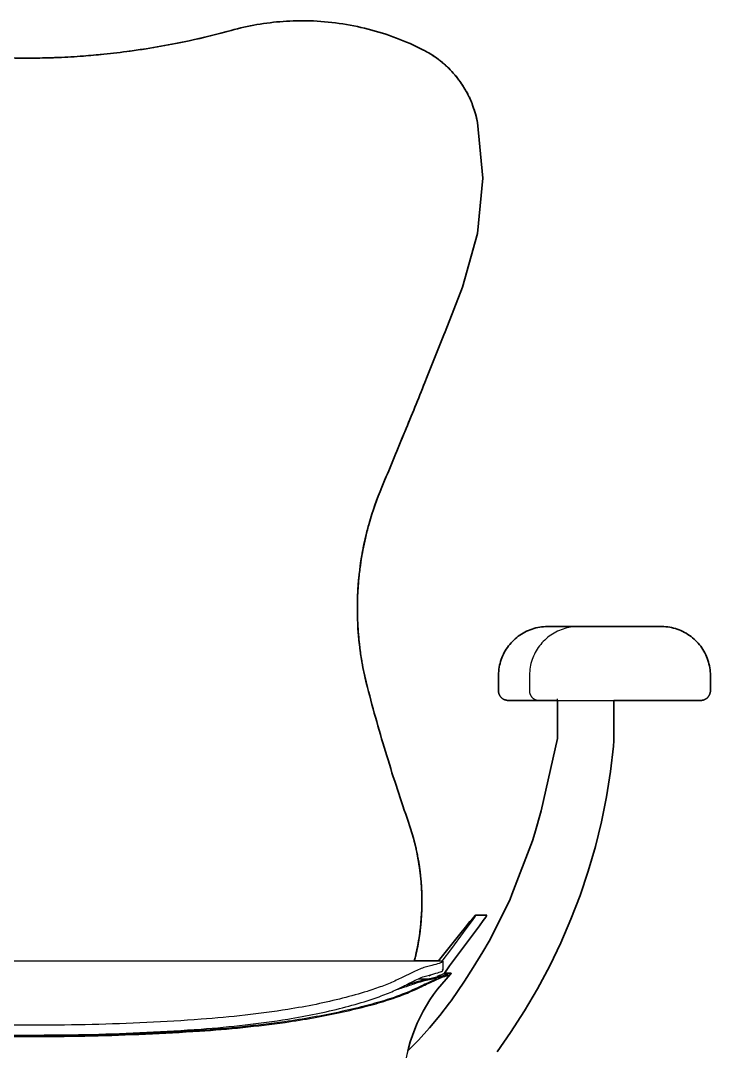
# Model space of a CAD drawing. Header units: millimetres. Extents: x 0 to 2114, y 0 to 2343.
# Drawn here: x 474 to 871, y 1750 to 2343 of the extents above; entities that cross this region are included whole.
import ezdxf

# ---------------------------------------------------------------- set-up
doc = ezdxf.new("R2010")
doc.units = ezdxf.units.MM
doc.layers.add('Blocks', color=7, linetype='Continuous')
doc.layers.add('Blocks$Inner', color=7, linetype='Continuous', lineweight=25, true_color=0x007f00)
doc.layers.add('Blocks$Outline', color=7, linetype='Continuous', lineweight=35, true_color=0xff3f3f)

# ---------------------------------------------------------------- blocks, each defined once
blk = doc.blocks.new('Mirra 2 Office Chair Front')
at = {"layer": 'Blocks$Inner'}
for p, q in [((718.37, 860.48), (717.69, 858.75)), ((708.18, 834.85), (706.79, 831.41)), ((225.57, 498.83), (716.68, 498.83)), ((717.18, 498.5), (717.18, 493.39)), ((703.07, 488.46), (711.24, 488.46)), ((719.72, 491.76), (721.51, 491.76)), ((483.82, 455.68), (458.42, 455.68)), ((458.42, 455.26), (483.82, 455.26))]:
    blk.add_line(p, q, dxfattribs=at)
for points in [[(477.47, 1017.93), (471.12, 1017.93), (464.77, 1017.93)], [(736.25, 984.74), (737.12, 980.86), (735.92, 985.99), (734.26, 991)], [(735.13, 988.55), (736.25, 984.74), (736.72, 982.81), (737.12, 980.86), (740.09, 948.94), (737.14, 917.01), (728.39, 886.17), (718.37, 860.48), (708.18, 834.85)], [(842.81, 691.03), (842.38, 691.03), (841.34, 691.03), (839.68, 691.03), (837.42, 691.03), (834.55, 691.03), (831.07, 691.03), (826.99, 691.03), (826.93, 691.03), (826.72, 691.03), (826.49, 691.03), (826.24, 691.03), (825.96, 691.03), (825.66, 691.03), (825.33, 691.03), (824.99, 691.03), (824.62, 691.03), (824.23, 691.03), (823.82, 691.03), (823.39, 691.03), (822.94, 691.03), (822.47, 691.03), (821.99, 691.03), (821.48, 691.03), (820.97, 691.03), (820.43, 691.03), (819.88, 691.03), (819.32, 691.03), (818.75, 691.03), (818.16, 691.03), (817.56, 691.03), (816.96, 691.03), (816.34, 691.03), (815.72, 691.03), (815.09, 691.03), (814.45, 691.03), (813.81, 691.03), (813.16, 691.03), (812.51, 691.03), (811.86, 691.03), (811.21, 691.03), (810.56, 691.03), (809.91, 691.03), (809.27, 691.03), (808.62, 691.03), (807.98, 691.03), (807.35, 691.03), (806.72, 691.03), (806.1, 691.03), (805.49, 691.03), (804.89, 691.03), (804.3, 691.03), (803.72, 691.03), (803.15, 691.03), (802.6, 691.03), (802.06, 691.03), (801.53, 691.03), (801.02, 691.03), (800.53, 691.03), (800.05, 691.03), (799.59, 691.03), (799.16, 691.03), (798.74, 691.03), (798.34, 691.03), (797.96, 691.03), (797.6, 691.03), (797.27, 691.03), (796.96, 691.03), (796.67, 691.03), (796.4, 691.03), (796.16, 691.03), (795.94, 691.03), (795.75, 691.03), (795.58, 691.03), (795.44, 691.03), (795.32, 691.03), (795.23, 691.03), (795.18, 691.03), (795.14, 691.03), (795.12, 691.03), (781.91, 691.03), (781.42, 691.03), (780.95, 691.03), (780.51, 691.03), (780.1, 691.03), (779.71, 691.03), (779.35, 691.03), (779.01, 691.03), (778.71, 691.03), (778.43, 691.03), (778.19, 691.03), (777.97, 691.03), (777.79, 691.03), (777.63, 691.03), (777.51, 691.03), (777.41, 691.03), (777.35, 691.03), (777.32, 691.03), (776.19, 691.01), (775.07, 690.94), (773.94, 690.83), (772.83, 690.67), (771.72, 690.47), (770.62, 690.22), (769.53, 689.93), (768.45, 689.6), (767.39, 689.22), (766.34, 688.8), (765.32, 688.34), (764.31, 687.84), (763.32, 687.3), (762.35, 686.72), (761.41, 686.11), (760.49, 685.45), (759.6, 684.76), (758.74, 684.04), (757.9, 683.28), (757.1, 682.48), (756.33, 681.66), (755.6, 680.8), (754.9, 679.92), (754.23, 679.01), (753.61, 678.08), (753.02, 677.12), (752.47, 676.13), (751.95, 675.13), (751.48, 674.1), (751.05, 673.06), (750.67, 672), (750.32, 670.93), (750.02, 669.84), (749.76, 668.75), (749.55, 667.64), (749.38, 666.53), (749.26, 665.41), (749.18, 664.28), (749.14, 663.16), (749.14, 662.85), (749.14, 654.09), (749.14, 653.87), (749.16, 653.65), (749.18, 653.43), (749.21, 653.21), (749.25, 652.99), (749.3, 652.78), (749.35, 652.56), (749.42, 652.35), (749.49, 652.14), (749.57, 651.94), (749.66, 651.74), (749.76, 651.54), (749.87, 651.35), (749.98, 651.16), (750.1, 650.97), (750.23, 650.8), (750.37, 650.62), (750.51, 650.45), (750.66, 650.29), (750.81, 650.13), (750.97, 649.98), (751.14, 649.84), (751.31, 649.7), (751.49, 649.57), (751.67, 649.45), (751.86, 649.33), (752.05, 649.23), (752.25, 649.13), (752.45, 649.03), (752.65, 648.95), (752.86, 648.87), (753.07, 648.81), (753.28, 648.75), (753.5, 648.7), (753.71, 648.66), (753.93, 648.62), (754.15, 648.6), (754.37, 648.58), (754.59, 648.58), (754.65, 648.58), (754.73, 648.58), (755.03, 648.58), (755.48, 648.58), (756.09, 648.58), (756.84, 648.58), (757.74, 648.58), (758.79, 648.58)], [(795.12, 691.03), (793.99, 691.01), (792.87, 690.94), (791.74, 690.83), (790.63, 690.67), (789.52, 690.47), (788.42, 690.22), (787.33, 689.93), (786.25, 689.6), (785.19, 689.22), (784.14, 688.8), (783.11, 688.34), (782.11, 687.84), (781.12, 687.3), (780.15, 686.72), (779.21, 686.11), (778.29, 685.45), (777.4, 684.76), (776.54, 684.04), (775.7, 683.28), (774.9, 682.48), (774.13, 681.66), (773.4, 680.8), (772.7, 679.92), (772.03, 679.01), (771.41, 678.08), (770.82, 677.12), (770.27, 676.13), (769.75, 675.13), (769.28, 674.1), (768.85, 673.06), (768.47, 672), (768.12, 670.93), (767.82, 669.84), (767.56, 668.75), (767.35, 667.64), (767.18, 666.53), (767.06, 665.41), (766.98, 664.28), (766.94, 663.16), (766.94, 662.85), (766.94, 654.09), (766.94, 653.87), (766.96, 653.65), (766.98, 653.43), (767.01, 653.21), (767.05, 652.99), (767.1, 652.78), (767.15, 652.56), (767.22, 652.35), (767.29, 652.14), (767.37, 651.94), (767.46, 651.74), (767.56, 651.54), (767.67, 651.35), (767.78, 651.16), (767.9, 650.97), (768.03, 650.8), (768.16, 650.62), (768.31, 650.45), (768.46, 650.29), (768.61, 650.13), (768.77, 649.98), (768.94, 649.84), (769.11, 649.7), (769.29, 649.57), (769.47, 649.45), (769.66, 649.33), (769.85, 649.23), (770.05, 649.13), (770.25, 649.03), (770.45, 648.95), (770.66, 648.87), (770.87, 648.81), (771.08, 648.75), (771.3, 648.7), (771.51, 648.66), (771.73, 648.62), (771.95, 648.6), (772.17, 648.58), (772.39, 648.58), (772.45, 648.58), (772.51, 648.58), (772.62, 648.58), (772.8, 648.58), (773.04, 648.58), (773.34, 648.58), (773.7, 648.58), (774.12, 648.58), (774.6, 648.58), (775.14, 648.58), (775.74, 648.58), (776.4, 648.58), (777.11, 648.58), (777.87, 648.58), (778.69, 648.58), (779.56, 648.58), (780.49, 648.58), (781.46, 648.58), (782.48, 648.58), (783.55, 648.58), (784.66, 648.58), (785.81, 648.58), (787, 648.58), (788.24, 648.58), (789.51, 648.58), (790.81, 648.58), (792.15, 648.58), (793.52, 648.58), (794.92, 648.58), (796.34, 648.58), (797.79, 648.58), (799.26, 648.58), (800.75, 648.58), (802.26, 648.58), (803.78, 648.58), (805.31, 648.58), (806.85, 648.58), (808.4, 648.58), (809.96, 648.58), (811.52, 648.58), (813.07, 648.58), (814.63, 648.58), (816.18, 648.58), (817.72, 648.58), (819.25, 648.58), (820.77, 648.58), (822.27, 648.58), (823.76, 648.58), (825.23, 648.58), (826.67, 648.58), (828.09, 648.58), (829.48, 648.58), (830.85, 648.58), (832.18, 648.58), (833.48, 648.58), (834.75, 648.58), (835.97, 648.58), (837.16, 648.58), (838.31, 648.58), (839.41, 648.58), (840.47, 648.58), (841.48, 648.58), (842.45, 648.58), (843.36, 648.58), (844.22, 648.58), (845.03, 648.58), (845.79, 648.58), (846.49, 648.58), (847.14, 648.58), (847.73, 648.58), (848.26, 648.58), (848.73, 648.58), (849.59, 648.58), (853.78, 648.58), (857.35, 648.58), (860.27, 648.58), (862.55, 648.58), (864.18, 648.58), (865.15, 648.58), (865.48, 648.58)], [(839.26, 691.03), (840.04, 691.03), (841.58, 691.03), (842.51, 691.03), (842.81, 691.03), (843.12, 691.03), (844.24, 690.99), (845.37, 690.91), (846.49, 690.79), (847.6, 690.62), (848.71, 690.41), (849.81, 690.15), (850.89, 689.85), (851.97, 689.5), (853.02, 689.11), (854.07, 688.68), (855.09, 688.21), (856.1, 687.7), (857.08, 687.15), (858.04, 686.56), (858.97, 685.93), (859.88, 685.27), (860.77, 684.57), (861.62, 683.83), (862.45, 683.06), (863.24, 682.26), (864, 681.43), (864.72, 680.57), (865.42, 679.68), (866.07, 678.76), (866.69, 677.82), (867.27, 676.85), (867.81, 675.86), (868.31, 674.85), (868.77, 673.82), (869.19, 672.78), (869.56, 671.71), (869.89, 670.64), (870.18, 669.55), (870.43, 668.45), (870.63, 667.34), (870.79, 666.22), (870.9, 665.1), (870.97, 663.98), (870.99, 662.85), (870.99, 654.09), (870.99, 654.03), (870.99, 653.81), (870.97, 653.59), (870.95, 653.37), (870.91, 653.15), (870.87, 652.93), (870.82, 652.72), (870.76, 652.51), (870.69, 652.3), (870.62, 652.09), (870.53, 651.89), (870.44, 651.69), (870.34, 651.49), (870.23, 651.3), (870.12, 651.11), (870, 650.93), (869.87, 650.75), (869.73, 650.57), (869.58, 650.41), (869.43, 650.25), (869.28, 650.09), (869.11, 649.94), (868.95, 649.8), (868.77, 649.67), (868.59, 649.54), (868.41, 649.42), (868.22, 649.3), (868.03, 649.2), (867.83, 649.1), (867.63, 649.01), (867.42, 648.93), (867.21, 648.85), (867, 648.79), (866.79, 648.73), (866.58, 648.68), (866.36, 648.65), (866.14, 648.61), (865.92, 648.59), (865.7, 648.58), (865.48, 648.58), (865.43, 648.58), (864.84, 648.58), (863.61, 648.58), (861.72, 648.58)], [(815.48, 648.58), (815.48, 626.64), (815.44, 624.69), (815.32, 622.75), (815.27, 622.22), (813.58, 607.66), (811.27, 593.17), (808.37, 578.78), (804.86, 564.51), (800.77, 550.39), (796.08, 536.44), (790.82, 522.68), (784.98, 509.13), (778.58, 495.82), (771.63, 482.76), (764.14, 469.98), (756.13, 457.49), (748.45, 446.5)], [(696.97, 446.99), (703.11, 453.25), (709.37, 460.18), (715.34, 467.35), (721.01, 474.73), (721.84, 475.87), (729.6, 487.03), (734.64, 494.94), (740.05, 503.93), (743.69, 510.19), (749.99, 522.15), (755.79, 534.35), (756.89, 536.92), (768.61, 567.73), (770.07, 572.13), (773.76, 585.05), (783.01, 626.64), (783.01, 649.53)], [(754.66, 648.58), (754.68, 648.58), (754.79, 648.58), (754.95, 648.58), (755.19, 648.58), (755.49, 648.58), (755.86, 648.58), (756.3, 648.58), (756.8, 648.58), (757.36, 648.58), (757.99, 648.58), (758.67, 648.58), (759.42, 648.58), (760.23, 648.58), (761.1, 648.58), (772.39, 648.58)], [(717.64, 491.09), (721.03, 495.86), (727.23, 504.31), (735.28, 515.07), (738.14, 518.9), (740.34, 521.9), (741.77, 523.93), (742.38, 524.99), (735.95, 524.99), (734.61, 523.58), (732.73, 521.34), (730.13, 518.15), (726.93, 514.16), (714.51, 498.56)], [(735.95, 524.91), (735.34, 523.93), (733.91, 521.9), (731.71, 518.9), (728.85, 515.07), (722.03, 505.97), (716.55, 498.55)], [(721.76, 491.26), (721.59, 491.08), (718.97, 488.32), (716.47, 485.46), (714.08, 482.5), (711.82, 479.45), (709.68, 476.31), (707.66, 473.09), (705.78, 469.79), (704.03, 466.41), (702.42, 462.97), (700.94, 459.47), (699.61, 455.91), (698.42, 452.3), (697.37, 448.65), (696.47, 444.96), (695.72, 441.23), (695.54, 440.3), (695.29, 439.25), (695, 438.21), (694.66, 437.18), (694.29, 436.17), (693.87, 435.17)], [(483.82, 461.74), (471.12, 461.74), (458.42, 461.74)], [(458.42, 456.13), (471.12, 456.13), (483.82, 456.13)]]:
    blk.add_lwpolyline(points, dxfattribs=at)
for points in [[(640.54, 1039.39), (635.48, 1039.54), (625.34, 1039.32), (610.15, 1037.49), (600.25, 1035.27), (595.37, 1033.92)], [(705.95, 1022.61), (700.89, 1025.2), (690.5, 1029.82), (674.24, 1034.96), (657.53, 1038.27), (646.21, 1039.23), (640.54, 1039.39)], [(595.37, 1033.92), (586.83, 1031.56), (569.58, 1027.35), (543.29, 1022.58), (516.77, 1019.41), (499.01, 1018.36), (490.13, 1018.11)], [(571.21, 1027.97), (568.61, 1027.4), (565.99, 1026.86), (563.37, 1026.34)], [(522.08, 1020.18), (518.18, 1019.79), (514.28, 1019.44), (510.37, 1019.15)], [(546.59, 1023.36), (543.51, 1022.87), (540.41, 1022.42), (537.32, 1021.99)], [(708.18, 1021.41), (707.81, 1021.62), (707.07, 1022.03), (706.33, 1022.42), (705.95, 1022.61)], [(496.11, 1018.32), (489.9, 1018.06), (483.69, 1017.93), (477.47, 1017.93)], [(490.13, 1018.11), (488.02, 1018.05), (483.81, 1017.96), (479.59, 1017.93), (477.47, 1017.93)], [(714.41, 1017.34), (715.04, 1016.86), (715.67, 1016.37), (716.29, 1015.87)], [(716.29, 1015.87), (715.69, 1016.36), (715.07, 1016.84), (714.45, 1017.31)], [(718.69, 1013.81), (718.2, 1014.25), (717.7, 1014.69), (717.2, 1015.11)], [(725.86, 1006.04), (725.36, 1006.69), (724.84, 1007.34), (724.3, 1007.98)], [(724.3, 1007.98), (724.83, 1007.35), (725.34, 1006.72), (725.83, 1006.07)], [(727.26, 1004.14), (726.73, 1004.89), (726.18, 1005.63), (725.61, 1006.36)], [(730.63, 998.79), (731.15, 997.85), (731.65, 996.9), (732.12, 995.94)], [(730.64, 998.77), (731.17, 997.83), (731.67, 996.87), (732.14, 995.9)], [(695.28, 803.11), (695.05, 802.53), (694.81, 801.96), (694.58, 801.38)], [(668.75, 684.58), (668.06, 691.97), (667.59, 706.72), (669.6, 728.84), (674.32, 750.54), (679.18, 764.44), (682.05, 771.26)], [(682.05, 771.26), (679.08, 764.19), (676.58, 756.99), (674.53, 749.63)], [(674.59, 749.83), (672.61, 742.73), (671.06, 735.49), (669.96, 728.18)], [(669.82, 727.2), (670.53, 732.13), (671.45, 737.03), (672.56, 741.87)], [(667.99, 704.33), (668.06, 708.71), (668.29, 713.08), (668.68, 717.44)], [(668.85, 719.28), (668.41, 714.8), (668.13, 710.31), (668.02, 705.82)], [(668.04, 696.24), (668.17, 691.86), (668.45, 687.48), (668.9, 683.1)], [(669.19, 680.43), (668.68, 684.83), (668.33, 689.22), (668.14, 693.61)], [(673.76, 656.07), (672.53, 660.83), (670.46, 670.36), (669.2, 679.85), (668.75, 684.58)], [(670.89, 669.09), (670.69, 670.16), (670.51, 671.24), (670.33, 672.31)], [(697.38, 578.46), (695.2, 584.68), (690.94, 597.27), (684.8, 616.7), (679.02, 636.39), (675.47, 649.5), (673.76, 656.07)], [(704.65, 544.06), (704.19, 549.73), (702.56, 561.2), (699.38, 572.73), (697.38, 578.46)], [(697.38, 578.46), (699.19, 573.27), (700.66, 568.05), (701.82, 562.84)], [(703.72, 552.39), (703.45, 554.32), (703.13, 556.26), (702.77, 558.2)], [(703.08, 556.48), (703.61, 553.41), (704.03, 550.35), (704.35, 547.31)], [(704.08, 549.7), (703.97, 550.6), (703.85, 551.5), (703.72, 552.39)], [(704.35, 547.31), (704.41, 546.71), (704.47, 546.11), (704.52, 545.51)], [(701.67, 502.43), (703.23, 509.37), (705.28, 523.27), (705.21, 537.13), (704.65, 544.06)], [(702.91, 508.5), (703.19, 510.1), (703.45, 511.69), (703.68, 513.29)], [(701.67, 502.43), (701.9, 503.43), (702.33, 505.45), (702.72, 507.48), (702.91, 508.5)], [(700.68, 498.5), (700.81, 499), (700.95, 499.49), (701.07, 499.98)], [(701.07, 499.98), (701.18, 500.39), (701.38, 501.2), (701.58, 502.02), (701.67, 502.43)], [(717.16, 498.57), (717.24, 498.38), (716.65, 497.88), (713.49, 496.79), (709.9, 495.84), (707.73, 495.32)], [(716.68, 498.83), (716.86, 498.83), (716.99, 498.78), (717.08, 498.69)], [(701.24, 492.81), (699.74, 492.08), (696.27, 490.37), (691.87, 488.29), (689.43, 487.18)], [(707.73, 495.32), (706.78, 495.09), (704.74, 494.44), (702.45, 493.41), (701.24, 492.81)], [(707.83, 490.22), (709.97, 490.75), (713.53, 491.69), (716.66, 492.78), (717.24, 493.27), (717.16, 493.46)], [(717.08, 493.58), (716.99, 493.68), (716.86, 493.72), (716.68, 493.72)], [(689.43, 487.18), (687.14, 486.13), (682.19, 484.09), (676.53, 482.16), (673.51, 481.24)], [(690.56, 482.34), (692.74, 483.37), (696.7, 485.31), (699.86, 486.92), (701.24, 487.62)], [(707.65, 488.08), (706.5, 487.87), (703.94, 487.25), (700.88, 486.28), (699.22, 485.72)], [(700.7, 485.62), (702.42, 486.21), (705.6, 487.22), (708.23, 487.86), (709.41, 488.08)], [(701.24, 487.62), (702.47, 488.25), (704.8, 489.32), (706.86, 489.99), (707.83, 490.22)], [(702.41, 482.74), (705.48, 484.22), (710.84, 486.79), (716.68, 489.36), (718.9, 490.1), (719.62, 490.21)], [(720.04, 491.33), (719.9, 491.11), (718.8, 490.57), (714.61, 489.47), (710.24, 488.57), (707.65, 488.08)], [(710.44, 490.9), (710.04, 490.57), (709.61, 490.25), (709.14, 489.92)], [(709.41, 488.08), (712, 488.57), (716.37, 489.47), (720.56, 490.57), (721.68, 491.11), (721.82, 491.33)], [(720.12, 491.57), (720.12, 491.53), (720.11, 491.46), (720.07, 491.38), (720.04, 491.33)], [(721.9, 491.57), (721.9, 491.76), (721.6, 491.81), (720.99, 491.71)], [(721.82, 491.33), (721.85, 491.38), (721.89, 491.46), (721.9, 491.53), (721.9, 491.57)], [(673.51, 481.24), (669.03, 479.86), (659.68, 477.23), (644.36, 473.67), (633.5, 471.7), (627.89, 470.83)], [(701.51, 482.81), (699.32, 481.77), (694.2, 479.56), (684.11, 476.04), (676.14, 473.78), (671.82, 472.7)], [(672.41, 472.47), (676.78, 473.57), (684.83, 475.87), (695.02, 479.44), (700.2, 481.68), (702.41, 482.74)], [(673.51, 475.81), (676.78, 476.83), (682.89, 478.94), (688.15, 481.19), (690.56, 482.34)], [(699.22, 485.72), (697.6, 485.18), (695.82, 484.57), (693.89, 483.93)], [(627.89, 465.3), (633.5, 466.19), (644.37, 468.17), (659.68, 471.76), (669.03, 474.42), (673.51, 475.81)], [(627.89, 470.83), (619.84, 469.57), (603.49, 467.35), (586.62, 465.77), (578.06, 465.15)], [(671.82, 472.7), (667.23, 471.55), (657.72, 469.31), (642.37, 466.24), (631.61, 464.53), (626.08, 463.77)], [(626.39, 463.42), (631.95, 464.2), (642.78, 465.93), (658.22, 469.03), (667.79, 471.3), (672.41, 472.47)], [(578.06, 465.15), (567.69, 464.41), (546.87, 463.15), (515.39, 462), (494.36, 461.74), (483.82, 461.74)], [(626.08, 463.77), (618.1, 462.67), (601.95, 460.71), (585.39, 459.3), (577.01, 458.76)], [(577.15, 458.36), (585.56, 458.91), (602.17, 460.33), (618.38, 462.32), (626.39, 463.42)], [(578.06, 459.57), (586.62, 460.19), (603.49, 461.79), (619.84, 464.03), (627.89, 465.3)], [(483.82, 456.13), (494.36, 456.13), (515.39, 456.39), (546.87, 457.55), (567.69, 458.82), (578.06, 459.57)], [(577.01, 458.76), (566.73, 458.09), (546.12, 456.96), (515.01, 455.91), (494.23, 455.68), (483.82, 455.68)], [(483.82, 455.26), (494.24, 455.26), (515.05, 455.5), (546.21, 456.55), (566.85, 457.69), (577.15, 458.36)]]:
    blk.add_open_spline(points, degree=3, dxfattribs=at)
for points, knots in [([(734.26, 991), (733.06, 994.16), (730.84, 998.76), (727.15, 1004.43), (724.01, 1008.43), (720.53, 1012.17), (715.46, 1016.75), (711.19, 1019.7), (708.18, 1021.41)], [4, 4, 4, 4, 4.25, 4.375, 4.5, 4.625, 4.75, 5, 5, 5, 5]), ([(733, 994.05), (732.69, 994.75), (732.16, 995.88), (731.6, 996.98), (731.38, 997.41)], [-0.79724337, -0.79724337, -0.79724337, -0.79724337, -0.75, -0.72038018, -0.72038018, -0.72038018, -0.72038018]), ([(708.18, 834.85), (703.94, 824.28), (695.34, 803.12), (686.51, 781.89), (682.05, 771.26)], [8, 8, 8, 8, 8.49999, 9, 9, 9, 9]), ([(701.57, 563.94), (701.46, 564.42), (700.32, 569.25), (698.9, 574.1), (697.38, 578.46)], [-0.5555566, -0.5555566, -0.5555566, -0.5555566, -0.5, 0, 0, 0, 0]), ([(705.07, 535.3), (705.06, 536.16), (705, 538.33), (704.9, 540.5), (704.81, 541.82)], [0.6079956, 0.6079956, 0.6079956, 0.6079956, 0.6666667, 0.7568354, 0.7568354, 0.7568354, 0.7568354]), ([(704.85, 541.16), (705.02, 538.34), (705.16, 533.39), (705.04, 528.41), (704.93, 526.27)], [0.1406459, 0.1406459, 0.1406459, 0.1406459, 0.3333333, 0.4791066, 0.4791066, 0.4791066, 0.4791066]), ([(704.54, 520.61), (704.62, 521.47), (704.81, 523.93), (704.95, 526.39), (705, 527.99)], [0.2745666, 0.2745666, 0.2745666, 0.2745666, 0.3333333, 0.4419498, 0.4419498, 0.4419498, 0.4419498]), ([(704.6, 521.3), (704.51, 520.19), (703.92, 514.18), (702.93, 508.19), (701.86, 503.3)], [0.5916411, 0.5916411, 0.5916411, 0.5916411, 0.6666667, 1, 1, 1, 1]), ([(713.4, 488.34), (712.26, 487.85), (708.89, 486.34), (704.56, 484.28), (701.51, 482.81)], [-0.540967, -0.540967, -0.540967, -0.540967, -0.3333333, 0, 0, 0, 0]), ([(713.65, 489.91), (714.75, 490.33), (717.07, 491.18), (718.61, 491.6), (719.72, 491.76)], [-0.9022689, -0.9022689, -0.9022689, -0.9022689, -0.6666667, -0.3333333, -0.3333333, -0.3333333, -0.3333333]), ([(689.77, 481.95), (690.93, 482.33), (694.96, 483.66), (698.45, 484.86), (700.7, 485.62)], [-0.694228, -0.694228, -0.694228, -0.694228, -0.5, 0, 0, 0, 0])]:
    blk.add_open_spline(points, degree=3, knots=knots, dxfattribs=at)
for points, weights, knots in [([(717.08, 498.69), (717.13, 498.63), (717.16, 498.57), (717.16, 498.57), (717.16, 498.57)], [0.996472256658, 0.998225375979, 1, 0.999963886259, 0.999927781423], [2086.135219634, 2086.135219634, 2086.135219634, 2086.144737003, 2086.144737003, 2086.144930682, 2086.144930682, 2086.144930682]), ([(717.16, 493.46), (717.16, 493.46), (717.16, 493.46), (717.13, 493.53), (717.08, 493.58)], [0.999902204847, 0.999951094257, 1, 0.99820164243, 0.996425368608], [40.409906932, 40.409906932, 40.409906932, 40.410169215, 40.410169215, 40.419813868, 40.419813868, 40.419813868])]:
    blk.add_rational_spline(points, weights, degree=2, knots=knots, dxfattribs=at)
at = {"layer": 'Blocks$Outline'}
for points in [[(471.12, 1017.93), (477.47, 1017.93)], [(734.26, 991), (735.92, 985.99)], [(735.92, 985.99), (736.04, 985.48)], [(736.04, 985.48), (736.25, 984.74)], [(736.25, 984.74), (736.72, 982.81)], [(736.72, 982.81), (737.12, 980.86)], [(737.12, 980.86), (740.09, 948.94)], [(740.09, 948.94), (737.14, 917.01)], [(737.14, 917.01), (728.39, 886.17)], [(728.39, 886.17), (718.37, 860.48)], [(718.37, 860.48), (717.69, 858.75)], [(717.69, 858.75), (708.18, 834.85)], [(708.18, 834.85), (706.8, 831.41)], [(763.32, 687.3), (764.31, 687.84)], [(764.31, 687.84), (765.32, 688.34)], [(765.32, 688.34), (766.34, 688.8)], [(766.34, 688.8), (767.39, 689.22)], [(767.39, 689.22), (768.45, 689.6)], [(768.45, 689.6), (769.53, 689.93)], [(769.53, 689.93), (770.62, 690.22)], [(770.62, 690.22), (771.72, 690.47)], [(771.72, 690.47), (772.83, 690.67)], [(772.83, 690.67), (773.94, 690.83)], [(773.94, 690.83), (775.07, 690.94)], [(775.07, 690.94), (776.19, 691.01)], [(776.19, 691.01), (777.32, 691.03)], [(777.32, 691.03), (777.35, 691.03)], [(777.35, 691.03), (777.41, 691.03)], [(777.41, 691.03), (777.51, 691.03)], [(777.51, 691.03), (777.63, 691.03)], [(777.63, 691.03), (777.79, 691.03)], [(777.79, 691.03), (777.97, 691.03)], [(777.97, 691.03), (778.19, 691.03)], [(778.19, 691.03), (778.43, 691.03)], [(778.43, 691.03), (778.71, 691.03)], [(778.71, 691.03), (779.01, 691.03)], [(779.01, 691.03), (779.35, 691.03)], [(779.35, 691.03), (779.71, 691.03)], [(779.71, 691.03), (780.1, 691.03)], [(780.1, 691.03), (780.51, 691.03)], [(780.51, 691.03), (780.95, 691.03)], [(780.95, 691.03), (781.42, 691.03)], [(781.42, 691.03), (781.91, 691.03)], [(781.91, 691.03), (795.12, 691.03)], [(795.12, 691.03), (795.14, 691.03)], [(795.14, 691.03), (795.18, 691.03)], [(795.18, 691.03), (795.23, 691.03)], [(795.23, 691.03), (795.32, 691.03)], [(795.32, 691.03), (795.44, 691.03)], [(795.44, 691.03), (795.58, 691.03)], [(795.58, 691.03), (795.75, 691.03)], [(795.75, 691.03), (795.94, 691.03)], [(795.94, 691.03), (796.16, 691.03)], [(796.16, 691.03), (796.4, 691.03)], [(796.4, 691.03), (796.67, 691.03)], [(796.67, 691.03), (796.96, 691.03)], [(796.96, 691.03), (797.27, 691.03)], [(797.27, 691.03), (797.6, 691.03)], [(797.6, 691.03), (797.96, 691.03)], [(797.96, 691.03), (798.34, 691.03)], [(798.34, 691.03), (798.74, 691.03)], [(798.74, 691.03), (799.16, 691.03)], [(799.16, 691.03), (799.59, 691.03)], [(799.59, 691.03), (800.05, 691.03)], [(800.05, 691.03), (800.53, 691.03)], [(800.53, 691.03), (801.02, 691.03)], [(801.02, 691.03), (801.53, 691.03)], [(801.53, 691.03), (802.06, 691.03)], [(802.06, 691.03), (802.6, 691.03)], [(802.6, 691.03), (803.15, 691.03)], [(803.15, 691.03), (803.72, 691.03)], [(803.72, 691.03), (804.3, 691.03)], [(804.3, 691.03), (804.89, 691.03)], [(804.89, 691.03), (805.49, 691.03)], [(805.49, 691.03), (806.1, 691.03)], [(806.1, 691.03), (806.72, 691.03)], [(806.72, 691.03), (807.35, 691.03)], [(807.35, 691.03), (807.98, 691.03)], [(807.98, 691.03), (808.62, 691.03)], [(808.62, 691.03), (809.27, 691.03)], [(809.27, 691.03), (809.91, 691.03)], [(809.91, 691.03), (810.56, 691.03)], [(810.56, 691.03), (811.21, 691.03)], [(811.21, 691.03), (811.86, 691.03)], [(811.86, 691.03), (812.51, 691.03)], [(812.51, 691.03), (813.16, 691.03)], [(813.16, 691.03), (813.81, 691.03)], [(813.81, 691.03), (814.45, 691.03)], [(814.45, 691.03), (815.09, 691.03)], [(815.09, 691.03), (815.72, 691.03)], [(815.72, 691.03), (816.34, 691.03)], [(816.34, 691.03), (816.96, 691.03)], [(816.96, 691.03), (817.56, 691.03)], [(817.56, 691.03), (818.16, 691.03)], [(818.16, 691.03), (818.75, 691.03)], [(818.75, 691.03), (819.32, 691.03)], [(819.32, 691.03), (819.88, 691.03)], [(819.88, 691.03), (820.43, 691.03)], [(820.43, 691.03), (820.97, 691.03)], [(820.97, 691.03), (821.48, 691.03)], [(821.48, 691.03), (821.99, 691.03)], [(821.99, 691.03), (822.47, 691.03)], [(822.47, 691.03), (822.94, 691.03)], [(822.94, 691.03), (823.39, 691.03)], [(823.39, 691.03), (823.82, 691.03)], [(823.82, 691.03), (824.23, 691.03)], [(824.23, 691.03), (824.62, 691.03)], [(824.62, 691.03), (824.99, 691.03)], [(824.99, 691.03), (825.33, 691.03)], [(825.33, 691.03), (825.66, 691.03)], [(825.66, 691.03), (825.96, 691.03)], [(825.96, 691.03), (826.24, 691.03)], [(826.24, 691.03), (826.49, 691.03)], [(826.49, 691.03), (826.72, 691.03)], [(826.72, 691.03), (826.93, 691.03)], [(826.93, 691.03), (826.99, 691.03)], [(826.99, 691.03), (831.07, 691.03)], [(831.07, 691.03), (834.55, 691.03)], [(834.55, 691.03), (837.42, 691.03)], [(837.42, 691.03), (839.26, 691.03)], [(839.26, 691.03), (840.04, 691.03)], [(840.04, 691.03), (841.58, 691.03)], [(841.58, 691.03), (842.51, 691.03)], [(842.51, 691.03), (842.81, 691.03)], [(842.81, 691.03), (843.12, 691.03)], [(843.12, 691.03), (844.24, 690.99)], [(844.24, 690.99), (845.37, 690.91)], [(845.37, 690.91), (846.49, 690.79)], [(846.49, 690.79), (847.6, 690.62)], [(847.6, 690.62), (848.71, 690.41)], [(848.71, 690.41), (849.81, 690.15)], [(849.81, 690.15), (850.89, 689.85)], [(850.89, 689.85), (851.97, 689.5)], [(851.97, 689.5), (853.02, 689.11)], [(853.02, 689.11), (854.07, 688.68)], [(854.07, 688.68), (855.09, 688.21)], [(855.09, 688.21), (856.1, 687.7)], [(856.1, 687.7), (857.08, 687.15)], [(756.33, 681.66), (757.1, 682.48)], [(757.1, 682.48), (757.9, 683.28)], [(757.9, 683.28), (758.74, 684.04)], [(758.74, 684.04), (759.6, 684.76)], [(759.6, 684.76), (760.49, 685.45)], [(760.49, 685.45), (761.41, 686.11)], [(761.41, 686.11), (762.35, 686.72)], [(762.35, 686.72), (763.32, 687.3)], [(857.08, 687.15), (858.04, 686.56)], [(858.04, 686.56), (858.97, 685.93)], [(858.97, 685.93), (859.88, 685.27)], [(859.88, 685.27), (860.77, 684.57)], [(860.77, 684.57), (861.62, 683.83)], [(861.62, 683.83), (862.45, 683.06)], [(862.45, 683.06), (863.24, 682.26)], [(863.24, 682.26), (864, 681.43)], [(751.95, 675.13), (752.47, 676.13)], [(752.47, 676.13), (753.02, 677.12)], [(753.02, 677.12), (753.61, 678.08)], [(753.61, 678.08), (754.23, 679.01)], [(754.23, 679.01), (754.9, 679.92)], [(754.9, 679.92), (755.6, 680.8)], [(755.6, 680.8), (756.33, 681.66)], [(864, 681.43), (864.72, 680.57)], [(864.72, 680.57), (865.42, 679.68)], [(865.42, 679.68), (866.07, 678.76)], [(866.07, 678.76), (866.69, 677.82)], [(866.69, 677.82), (867.27, 676.85)], [(867.27, 676.85), (867.81, 675.86)], [(867.81, 675.86), (868.31, 674.85)], [(750.02, 669.84), (750.32, 670.93)], [(750.32, 670.93), (750.67, 672)], [(750.67, 672), (751.05, 673.06)], [(751.05, 673.06), (751.48, 674.1)], [(751.48, 674.1), (751.95, 675.13)], [(868.31, 674.85), (868.77, 673.82)], [(868.77, 673.82), (869.19, 672.78)], [(869.19, 672.78), (869.56, 671.71)], [(869.56, 671.71), (869.89, 670.64)], [(869.89, 670.64), (870.18, 669.55)], [(749.14, 663.16), (749.18, 664.28)], [(749.18, 664.28), (749.26, 665.41)], [(749.26, 665.41), (749.38, 666.53)], [(749.38, 666.53), (749.55, 667.64)], [(749.55, 667.64), (749.76, 668.75)], [(749.76, 668.75), (750.02, 669.84)], [(870.18, 669.55), (870.43, 668.45)], [(870.43, 668.45), (870.63, 667.34)], [(870.63, 667.34), (870.79, 666.22)], [(870.79, 666.22), (870.9, 665.1)], [(870.9, 665.1), (870.97, 663.98)], [(870.97, 663.98), (870.99, 662.85)], [(749.14, 662.85), (749.14, 663.16)], [(749.14, 654.09), (749.14, 662.85)], [(870.99, 662.85), (870.99, 654.09)], [(749.14, 653.87), (749.14, 654.09)], [(749.16, 653.65), (749.14, 653.87)], [(749.18, 653.43), (749.16, 653.65)], [(749.21, 653.21), (749.18, 653.43)], [(749.25, 652.99), (749.21, 653.21)], [(749.3, 652.78), (749.25, 652.99)], [(749.35, 652.56), (749.3, 652.78)], [(749.42, 652.35), (749.35, 652.56)], [(749.49, 652.14), (749.42, 652.35)], [(749.57, 651.94), (749.49, 652.14)], [(870.69, 652.3), (870.62, 652.09)], [(870.76, 652.51), (870.69, 652.3)], [(870.82, 652.72), (870.76, 652.51)], [(870.87, 652.93), (870.82, 652.72)], [(870.91, 653.15), (870.87, 652.93)], [(870.95, 653.37), (870.91, 653.15)], [(870.97, 653.59), (870.95, 653.37)], [(870.99, 653.81), (870.97, 653.59)], [(870.99, 654.09), (870.99, 654.03)], [(870.99, 654.03), (870.99, 653.81)], [(749.66, 651.74), (749.57, 651.94)], [(749.76, 651.54), (749.66, 651.74)], [(749.87, 651.35), (749.76, 651.54)], [(749.98, 651.16), (749.87, 651.35)], [(750.1, 650.97), (749.98, 651.16)], [(750.23, 650.8), (750.1, 650.97)], [(750.37, 650.62), (750.23, 650.8)], [(750.51, 650.45), (750.37, 650.62)], [(750.66, 650.29), (750.51, 650.45)], [(750.81, 650.13), (750.66, 650.29)], [(750.97, 649.98), (750.81, 650.13)], [(751.14, 649.84), (750.97, 649.98)], [(751.31, 649.7), (751.14, 649.84)], [(751.49, 649.57), (751.31, 649.7)], [(751.67, 649.45), (751.49, 649.57)], [(751.86, 649.33), (751.67, 649.45)], [(752.05, 649.23), (751.86, 649.33)], [(752.25, 649.13), (752.05, 649.23)], [(752.45, 649.03), (752.25, 649.13)], [(752.65, 648.95), (752.45, 649.03)], [(752.86, 648.87), (752.65, 648.95)], [(753.07, 648.81), (752.86, 648.87)], [(753.28, 648.75), (753.07, 648.81)], [(753.5, 648.7), (753.28, 648.75)], [(753.71, 648.66), (753.5, 648.7)], [(753.93, 648.62), (753.71, 648.66)], [(754.15, 648.6), (753.93, 648.62)], [(754.37, 648.58), (754.15, 648.6)], [(754.59, 648.58), (754.37, 648.58)], [(754.65, 648.58), (754.59, 648.58)], [(754.73, 648.58), (754.65, 648.58)], [(755.03, 648.58), (754.73, 648.58)], [(755.48, 648.58), (755.03, 648.58)], [(756.09, 648.58), (755.48, 648.58)], [(756.84, 648.58), (756.09, 648.58)], [(757.74, 648.58), (756.84, 648.58)], [(758.79, 648.58), (757.74, 648.58)], [(759.42, 648.58), (758.79, 648.58)], [(760.23, 648.58), (759.42, 648.58)], [(761.1, 648.58), (760.23, 648.58)], [(772.17, 648.58), (761.1, 648.58)], [(772.39, 648.58), (772.17, 648.58)], [(772.45, 648.58), (772.39, 648.58)], [(772.51, 648.58), (772.45, 648.58)], [(772.62, 648.58), (772.51, 648.58)], [(772.8, 648.58), (772.62, 648.58)], [(773.04, 648.58), (772.8, 648.58)], [(773.34, 648.58), (773.04, 648.58)], [(773.7, 648.58), (773.34, 648.58)], [(774.12, 648.58), (773.7, 648.58)], [(774.6, 648.58), (774.12, 648.58)], [(775.14, 648.58), (774.6, 648.58)], [(775.74, 648.58), (775.14, 648.58)], [(776.4, 648.58), (775.74, 648.58)], [(777.11, 648.58), (776.4, 648.58)], [(777.87, 648.58), (777.11, 648.58)], [(778.69, 648.58), (777.87, 648.58)], [(779.56, 648.58), (778.69, 648.58)], [(780.49, 648.58), (779.56, 648.58)], [(781.46, 648.58), (780.49, 648.58)], [(782.48, 648.58), (781.46, 648.58)], [(783.01, 648.58), (782.48, 648.58)], [(783.01, 626.64), (783.01, 648.58)], [(816.18, 648.58), (815.48, 648.58)], [(815.48, 648.58), (815.48, 626.64)], [(817.72, 648.58), (816.18, 648.58)], [(819.25, 648.58), (817.72, 648.58)], [(820.77, 648.58), (819.25, 648.58)], [(822.27, 648.58), (820.77, 648.58)], [(823.76, 648.58), (822.27, 648.58)], [(825.23, 648.58), (823.76, 648.58)], [(826.67, 648.58), (825.23, 648.58)], [(828.09, 648.58), (826.67, 648.58)], [(829.48, 648.58), (828.09, 648.58)], [(830.85, 648.58), (829.48, 648.58)], [(832.18, 648.58), (830.85, 648.58)], [(833.48, 648.58), (832.18, 648.58)], [(834.75, 648.58), (833.48, 648.58)], [(835.97, 648.58), (834.75, 648.58)], [(837.16, 648.58), (835.97, 648.58)], [(838.31, 648.58), (837.16, 648.58)], [(839.41, 648.58), (838.31, 648.58)], [(840.47, 648.58), (839.41, 648.58)], [(841.48, 648.58), (840.47, 648.58)], [(842.45, 648.58), (841.48, 648.58)], [(843.36, 648.58), (842.45, 648.58)], [(844.22, 648.58), (843.36, 648.58)], [(845.03, 648.58), (844.22, 648.58)], [(845.79, 648.58), (845.03, 648.58)], [(846.49, 648.58), (845.79, 648.58)], [(847.14, 648.58), (846.49, 648.58)], [(847.73, 648.58), (847.14, 648.58)], [(848.26, 648.58), (847.73, 648.58)], [(848.73, 648.58), (848.26, 648.58)], [(849.59, 648.58), (848.73, 648.58)], [(853.78, 648.58), (849.59, 648.58)], [(857.35, 648.58), (853.78, 648.58)], [(860.27, 648.58), (857.35, 648.58)], [(861.72, 648.58), (860.27, 648.58)], [(863.61, 648.58), (861.72, 648.58)], [(864.84, 648.58), (863.61, 648.58)], [(865.43, 648.58), (864.84, 648.58)], [(865.48, 648.58), (865.43, 648.58)], [(865.7, 648.58), (865.48, 648.58)], [(865.92, 648.59), (865.7, 648.58)], [(866.14, 648.61), (865.92, 648.59)], [(866.36, 648.65), (866.14, 648.61)], [(866.58, 648.68), (866.36, 648.65)], [(866.79, 648.73), (866.58, 648.68)], [(867, 648.79), (866.79, 648.73)], [(867.21, 648.85), (867, 648.79)], [(867.42, 648.93), (867.21, 648.85)], [(867.63, 649.01), (867.42, 648.93)], [(867.83, 649.1), (867.63, 649.01)], [(868.03, 649.2), (867.83, 649.1)], [(868.22, 649.3), (868.03, 649.2)], [(868.41, 649.42), (868.22, 649.3)], [(868.59, 649.54), (868.41, 649.42)], [(868.77, 649.67), (868.59, 649.54)], [(868.95, 649.8), (868.77, 649.67)], [(869.11, 649.94), (868.95, 649.8)], [(869.28, 650.09), (869.11, 649.94)], [(869.43, 650.25), (869.28, 650.09)], [(869.58, 650.41), (869.43, 650.25)], [(869.73, 650.57), (869.58, 650.41)], [(869.87, 650.75), (869.73, 650.57)], [(870, 650.93), (869.87, 650.75)], [(870.12, 651.11), (870, 650.93)], [(870.23, 651.3), (870.12, 651.11)], [(870.34, 651.49), (870.23, 651.3)], [(870.44, 651.69), (870.34, 651.49)], [(870.53, 651.89), (870.44, 651.69)], [(870.62, 652.09), (870.53, 651.89)], [(773.76, 585.05), (783.01, 626.64)], [(815.32, 622.75), (815.27, 622.22)], [(815.44, 624.69), (815.32, 622.75)], [(815.48, 626.64), (815.44, 624.69)], [(815.27, 622.22), (813.58, 607.66)], [(813.58, 607.66), (811.27, 593.17)], [(811.27, 593.17), (808.37, 578.78)], [(770.07, 572.13), (773.76, 585.05)], [(808.37, 578.78), (804.86, 564.51)], [(768.61, 567.73), (770.07, 572.13)], [(756.89, 536.92), (768.61, 567.73)], [(804.86, 564.51), (800.77, 550.39)], [(800.77, 550.39), (796.08, 536.44)], [(749.99, 522.15), (755.79, 534.35)], [(755.79, 534.35), (756.89, 536.92)], [(796.08, 536.44), (790.82, 522.68)], [(732.73, 521.34), (734.61, 523.58)], [(734.61, 523.58), (735.95, 524.99)], [(735.95, 524.99), (742.38, 524.99)], [(740.34, 521.9), (738.14, 518.9)], [(741.77, 523.93), (740.34, 521.9)], [(742.38, 524.99), (741.77, 523.93)], [(743.69, 510.19), (749.99, 522.15)], [(790.82, 522.68), (784.98, 509.13)], [(726.93, 514.16), (730.13, 518.15)], [(730.13, 518.15), (732.73, 521.34)], [(738.14, 518.9), (735.28, 515.07)], [(714.72, 498.83), (726.93, 514.16)], [(735.28, 515.07), (727.23, 504.31)], [(740.05, 503.93), (743.69, 510.19)], [(727.23, 504.31), (721.03, 495.86)], [(734.64, 494.94), (740.05, 503.93)], [(784.98, 509.13), (778.58, 495.82)], [(700.77, 498.83), (714.72, 498.83)], [(721.03, 495.86), (717.83, 491.36)], [(729.6, 487.03), (734.64, 494.94)], [(778.58, 495.82), (771.63, 482.76)], [(718.97, 488.32), (716.47, 485.46)], [(721.59, 491.08), (718.97, 488.32)], [(719.72, 491.76), (721.5, 491.76)], [(721.76, 491.26), (721.59, 491.08)], [(721.84, 475.87), (729.6, 487.03)], [(714.08, 482.5), (711.82, 479.45)], [(716.47, 485.46), (714.08, 482.5)], [(771.63, 482.76), (764.14, 469.98)], [(709.68, 476.31), (707.66, 473.09)], [(711.82, 479.45), (709.68, 476.31)], [(715.34, 467.35), (721.01, 474.73)], [(721.01, 474.73), (721.84, 475.87)], [(705.78, 469.79), (704.03, 466.41)], [(707.66, 473.09), (705.78, 469.79)], [(764.14, 469.98), (756.13, 457.49)], [(702.42, 462.97), (700.94, 459.47)], [(704.03, 466.41), (702.42, 462.97)], [(709.37, 460.18), (715.34, 467.35)], [(700.94, 459.47), (699.61, 455.91)], [(703.11, 453.25), (709.37, 460.18)], [(756.13, 457.49), (748.45, 446.5)], [(696.97, 446.99), (703.11, 453.25)], [(698.42, 452.3), (697.37, 448.65)], [(699.61, 455.91), (698.42, 452.3)], [(697.37, 448.65), (696.97, 446.99)]]:
    blk.add_lwpolyline(points, dxfattribs=at)
for points in [[(595.37, 1033.92), (600.25, 1035.27), (610.15, 1037.49), (625.34, 1039.32), (635.48, 1039.54), (640.54, 1039.39)], [(640.54, 1039.39), (646.21, 1039.23), (657.53, 1038.27), (674.24, 1034.96), (690.5, 1029.82), (700.89, 1025.2), (705.95, 1022.61)], [(571.21, 1027.97), (579.33, 1029.73), (587.39, 1031.71), (595.37, 1033.92)], [(546.59, 1023.36), (552.2, 1024.25), (557.8, 1025.24), (563.37, 1026.34)], [(563.37, 1026.34), (565.99, 1026.86), (568.61, 1027.4), (571.21, 1027.97)], [(510.37, 1019.15), (514.28, 1019.44), (518.18, 1019.79), (522.08, 1020.18)], [(522.08, 1020.18), (527.17, 1020.7), (532.25, 1021.3), (537.32, 1021.99)], [(537.32, 1021.99), (540.41, 1022.42), (543.51, 1022.87), (546.59, 1023.36)], [(705.95, 1022.61), (706.33, 1022.42), (707.07, 1022.03), (707.81, 1021.62), (708.18, 1021.41)], [(708.18, 1021.41), (710.34, 1020.18), (712.43, 1018.82), (714.41, 1017.34)], [(477.47, 1017.93), (479.59, 1017.93), (483.81, 1017.96), (488.02, 1018.05), (490.13, 1018.11)], [(717.2, 1015.11), (717.7, 1014.69), (718.2, 1014.25), (718.69, 1013.81)], [(724.3, 1007.98), (724.75, 1007.44), (725.19, 1006.9), (725.61, 1006.36)], [(733, 994.05), (733.45, 993.05), (733.87, 992.03), (734.26, 991)], [(706.8, 831.41), (703.01, 821.99), (699.17, 812.55), (695.28, 803.11)], [(695.28, 803.11), (695.05, 802.53), (694.81, 801.96), (694.58, 801.38)], [(669.82, 727.2), (669.44, 724.57), (669.12, 721.93), (668.85, 719.28)], [(668.85, 719.28), (668.79, 718.67), (668.73, 718.06), (668.68, 717.44)], [(667.99, 704.33), (667.95, 701.64), (667.96, 698.94), (668.04, 696.24)], [(668.04, 696.24), (668.07, 695.36), (668.1, 694.49), (668.14, 693.61)], [(669.19, 680.43), (669.51, 677.73), (669.89, 675.02), (670.33, 672.31)], [(670.33, 672.31), (670.51, 671.24), (670.69, 670.16), (670.89, 669.09)], [(670.89, 669.09), (671.68, 664.75), (672.64, 660.41), (673.76, 656.07)], [(673.76, 656.07), (675.47, 649.5), (679.02, 636.39), (684.8, 616.7), (690.94, 597.27), (695.2, 584.68), (697.38, 578.46)], [(704.65, 544.06), (704.71, 543.31), (704.76, 542.57), (704.81, 541.82)], [(704.81, 541.82), (704.83, 541.6), (704.84, 541.38), (704.85, 541.16)], [(701.07, 499.98), (700.97, 499.6), (700.87, 499.21), (700.77, 498.83)], [(701.67, 502.43), (701.58, 502.02), (701.38, 501.2), (701.18, 500.39), (701.07, 499.98)], [(701.86, 503.3), (701.8, 503.01), (701.73, 502.72), (701.67, 502.43)], [(717.83, 491.36), (718.46, 491.54), (719.05, 491.67), (719.72, 491.76)], [(721.5, 491.76), (721.77, 491.76), (721.9, 491.7), (721.9, 491.57)], [(721.82, 491.33), (721.81, 491.31), (721.79, 491.28), (721.76, 491.26)], [(721.9, 491.57), (721.9, 491.53), (721.89, 491.46), (721.85, 491.38), (721.82, 491.33)]]:
    blk.add_open_spline(points, degree=3, dxfattribs=at)
for points, knots in [([(490.13, 1018.11), (492.13, 1018.17), (498.88, 1018.41), (505.62, 1018.8), (510.37, 1019.15)], [-10, -10, -10, -10, -9.9438393, -9.8099659, -9.8099659, -9.8099659, -9.8099659]), ([(714.41, 1017.34), (714.42, 1017.33), (715.06, 1016.85), (715.68, 1016.36), (716.29, 1015.87)], [-0.80253774, -0.80253774, -0.80253774, -0.80253774, -0.80145395, -0.75, -0.75, -0.75, -0.75]), ([(716.29, 1015.87), (716.42, 1015.76), (716.73, 1015.51), (717.03, 1015.26), (717.2, 1015.11)], [-5.76222885, -5.76222885, -5.76222885, -5.76222885, -5.75, -5.73349091, -5.73349091, -5.73349091, -5.73349091]), ([(718.69, 1013.81), (719.3, 1013.26), (721.13, 1011.52), (722.98, 1009.55), (724.19, 1008.11), (724.3, 1007.98)], [-5.6853068, -5.6853068, -5.6853068, -5.6853068, -5.625, -5.5, -5.4867965, -5.4867965, -5.4867965, -5.4867965]), ([(725.61, 1006.36), (725.69, 1006.26), (725.77, 1006.15), (726.33, 1005.43), (726.81, 1004.78), (727.26, 1004.14)], [0.5, 0.5, 0.5, 0.5, 0.50744479, 0.5083492, 0.55690666, 0.55690666, 0.55690666, 0.55690666]), ([(727.26, 1004.14), (728.18, 1002.84), (729.33, 1001.07), (730.38, 999.24), (730.63, 998.79)], [-5.3676874, -5.3676874, -5.3676874, -5.3676874, -5.25, -5.2117574, -5.2117574, -5.2117574, -5.2117574]), ([(730.63, 998.79), (730.63, 998.79), (730.89, 998.33), (731.4, 997.38), (731.88, 996.43), (732.12, 995.94)], [-0.25, -0.25, -0.25, -0.25, -0.24954935, -0.21479966, -0.17800402, -0.17800402, -0.17800402, -0.17800402]), ([(732.12, 995.94), (732.13, 995.92), (732.43, 995.3), (732.73, 994.67), (733, 994.05)], [0.75437339, 0.75437339, 0.75437339, 0.75437339, 0.75522643, 0.79724337, 0.79724337, 0.79724337, 0.79724337]), ([(694.58, 801.38), (694.58, 801.38), (690.45, 791.36), (686.27, 781.32), (682.05, 771.26)], [-1.4729408, -1.4729408, -1.4729408, -1.4729408, -1.4729408, -1, -1, -1, -1]), ([(682.05, 771.26), (679.18, 764.44), (676.69, 757.3), (674.64, 750.02), (674.59, 749.83)], [-7, -7, -7, -7, -6.75, -6.7433372, -6.7433372, -6.7433372, -6.7433372]), ([(674.59, 749.83), (674.57, 749.76), (673.84, 747.13), (673.16, 744.48), (672.56, 741.87)], [-0.75, -0.75, -0.75, -0.75, -0.74777729, -0.65964689, -0.65964689, -0.65964689, -0.65964689]), ([(672.56, 741.87), (671.52, 737.35), (670.59, 732.45), (669.87, 727.53), (669.82, 727.2)], [-0.6731653, -0.6731653, -0.6731653, -0.6731653, -0.525987, -0.5155708, -0.5155708, -0.5155708, -0.5155708]), ([(668.68, 717.44), (668.33, 713.58), (668.09, 709.2), (668, 704.83), (667.99, 704.33)], [-0.4119085, -0.4119085, -0.4119085, -0.4119085, -0.289036, -0.2732867, -0.2732867, -0.2732867, -0.2732867]), ([(668.14, 693.61), (668.27, 690.6), (668.51, 687.1), (668.94, 682.7), (669.09, 681.32), (669.19, 680.43)], [-0.1599911, -0.1599911, -0.1599911, -0.1599911, -0.0644511, -0.0488202, -0.0206474, -0.0206474, -0.0206474, -0.0206474]), ([(697.38, 578.46), (699.06, 573.63), (700.56, 568.42), (701.86, 562.66), (702.27, 560.75), (702.69, 558.63), (703.22, 555.69), (703.67, 552.85), (704.07, 549.8), (704.33, 547.51), (704.52, 545.63), (704.61, 544.54), (704.65, 544.06)], [-4, -4, -4, -4, -3.578894, -3.547162, -3.5, -3.412583, -3.362674, -3.243788, -3.165324, -3.095258, -3.042578, -3, -3, -3, -3]), ([(704.85, 541.16), (704.97, 539.21), (705.08, 536.39), (705.11, 532), (705.05, 528.99), (704.96, 526.84), (704.93, 526.27)], [0.1406459, 0.1406459, 0.1406459, 0.1406459, 0.274213, 0.3333333, 0.4401193, 0.4791066, 0.4791066, 0.4791066, 0.4791066]), ([(704.93, 526.27), (704.88, 525.24), (704.78, 523.59), (704.65, 521.93), (704.6, 521.3)], [-0.4029031, -0.4029031, -0.4029031, -0.4029031, -0.3333333, -0.2901479, -0.2901479, -0.2901479, -0.2901479]), ([(704.6, 521.3), (704.58, 521.07), (704.48, 519.96), (704.22, 517.29), (703.7, 513.25), (702.91, 508.36), (702.24, 505.03), (701.86, 503.3)], [0.5916411, 0.5916411, 0.5916411, 0.5916411, 0.6071897, 0.6666667, 0.773094, 0.8816997, 1, 1, 1, 1])]:
    blk.add_open_spline(points, degree=3, knots=knots, dxfattribs=at)

msp = doc.modelspace()

# ---------------------------------------------------------------- block references
at = {"layer": 'Blocks'}
msp.add_blockref('Mirra 2 Office Chair Front', (0, 1303.19), dxfattribs=at)

doc.saveas('drawing.dxf')
